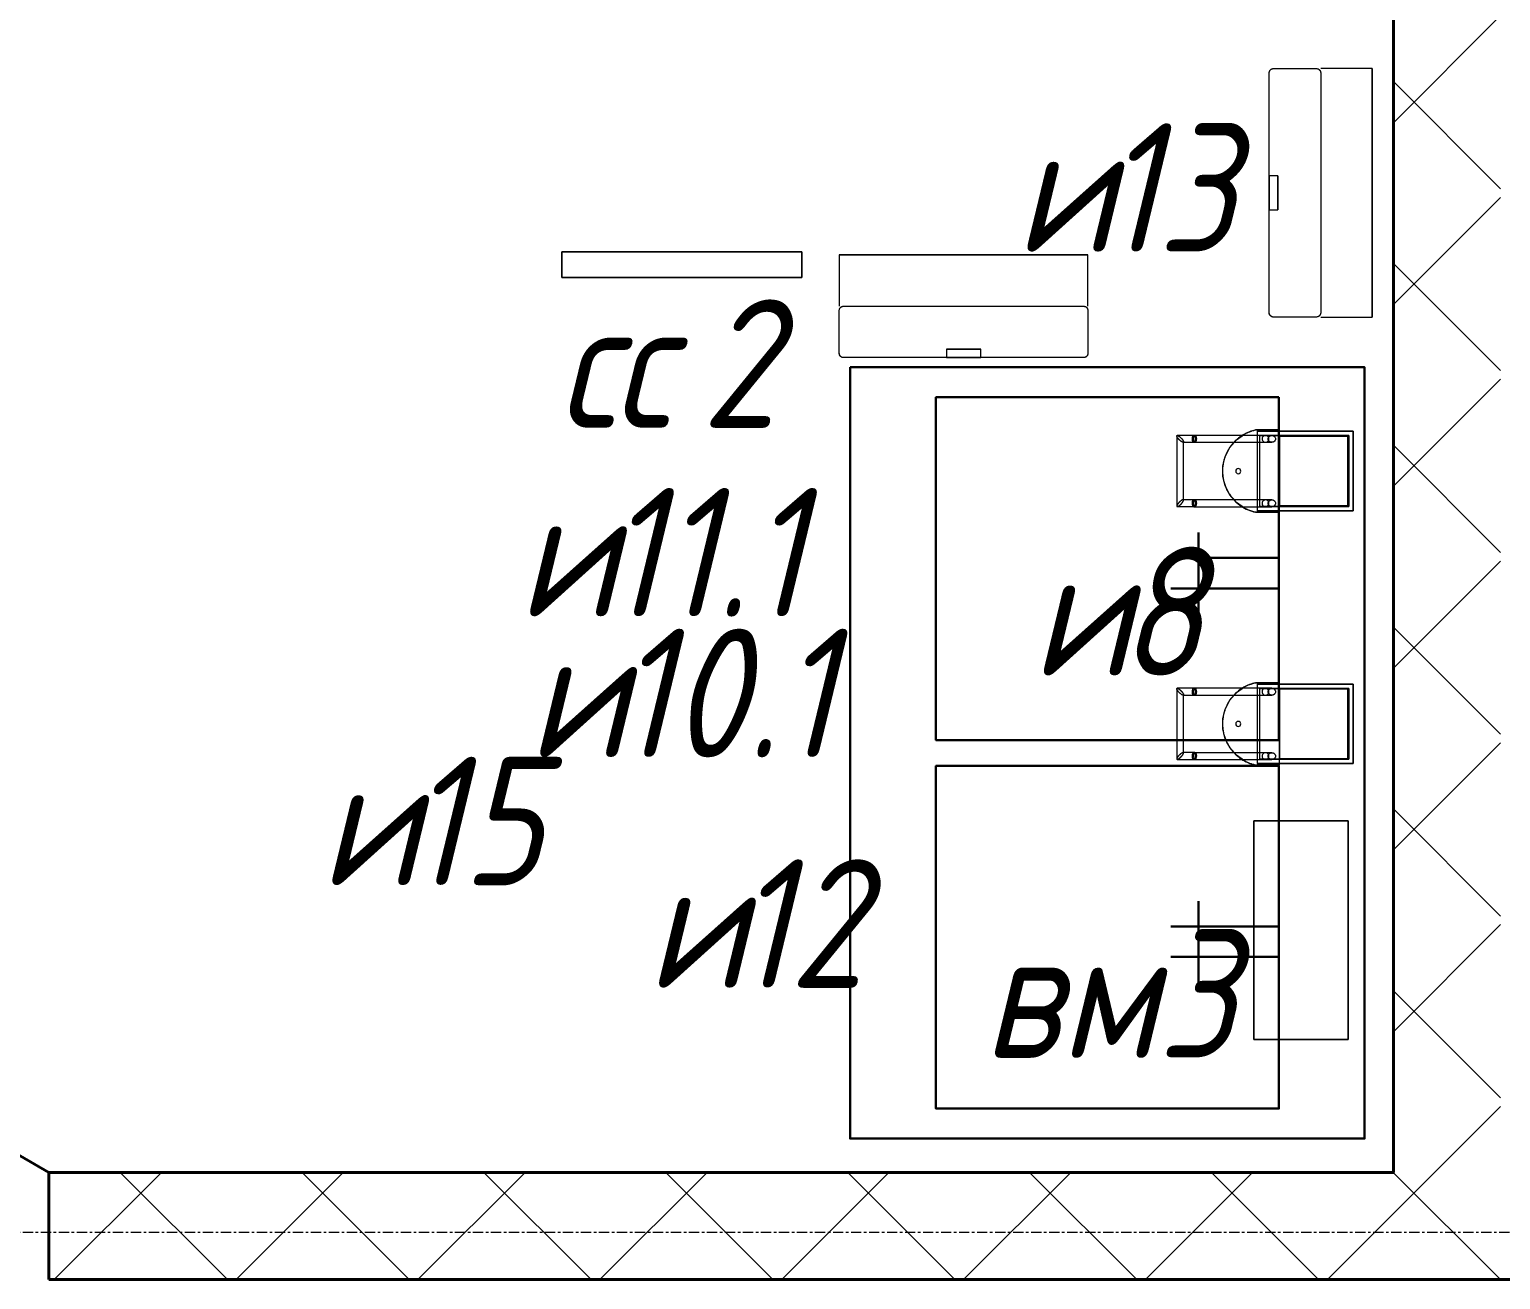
# Model space of a CAD drawing. Header units: millimetres. Extents: x -32954 to 151739, y -65671 to 56243.
# Drawn here: x -10524 to -8808, y -26409 to -24951 of the extents above; entities that cross this region are included whole.
import ezdxf

# ---------------------------------------------------------------- set-up
doc = ezdxf.new("R2010")
doc.units = ezdxf.units.MM
doc.linetypes.add('ADSK_Линия сетки', pattern=[21, 12, -3, 3, -3])
for name, color, linetype, lineweight in [('I-FURN-IDEN', 7, 'Continuous', 9), ('M-EQPM', 7, 'Continuous', 9), ('M-EQPM-IDEN', 7, 'Continuous', 9), ('Двери', 7, 'Continuous', 18), ('Оси', 7, 'Continuous', 9), ('Панель', 7, 'Continuous', 30), ('Стены разрез', 7, 'Continuous', 40), ('ТХ_оборудование', 6, 'Continuous', 30)]:
    doc.layers.add(name, color=color, linetype=linetype, lineweight=lineweight)
doc.styles.add('GOST Common_I', font='GOST_Common Italic.ttf', dxfattribs={"width": 0.9, "height": 150})
pattern_1 = [(45, (-4e-12, -22914.43), (-106.066, 106.066), []), (135, (-4e-12, -22914.43), (-106.066, -106.066), [])]

# ---------------------------------------------------------------- blocks, each defined once
blk = doc.blocks.new('AC_Дверь_Однопольная_ПВХ - 960х2080h В О Л-278485-В_АР_ПЭ_02 Этаж')
at = {"layer": 'Панель'}
blk.add_line((500, 62.5), (-366, 562.5), dxfattribs=at)
blk = doc.blocks.new('б_п_Дозатор бумажных полотенец с ТП - Дозатор бумажных полотенец _ручной_-8001081-О_ТХ_01')
at = {"layer": 'M-EQPM'}
for p, q in [((-145, 5.3), (-145, 54.7)), ((-140, 60), (140, 60)), ((-140, 60), (140, 60)), ((-20, 60), (-20, 50)), ((-20, 60), (-20, 50)), ((20, 50), (20, 60)), ((20, 50), (20, 60)), ((145, 54.7), (145, 5.3)), ((140, 0), (-140, 0)), ((-145, 0), (-145, -60)), ((145, -60), (145, 0)), ((-140, -60), (-145, -60)), ((140, -60), (-140, -60)), ((-140, -60), (140, -60)), ((145, -60), (140, -60))]:
    blk.add_line(p, q, dxfattribs=at)
at = {"layer": 'M-EQPM', "flags": 128}
for points in [[(0, 60), (-3.9, 60), (-7.7, 60), (-11.1, 60), (-14.1, 60), (-16.6, 60), (-18.5, 60), (-19.6, 60), (-20, 60), (-19.6, 60), (-18.5, 60), (-16.6, 60), (-14.1, 60), (-11.1, 60), (-7.7, 60), (-3.9, 60), (0, 60)], [(0, 60), (-3.9, 60), (-7.7, 60), (-11.1, 60), (-14.1, 60), (-16.6, 60), (-18.5, 60), (-19.6, 60), (-20, 60), (-19.6, 60), (-18.5, 60), (-16.6, 60), (-14.1, 60), (-11.1, 60), (-7.7, 60), (-3.9, 60), (0, 60)], [(0, 60), (3.9, 60), (7.7, 60), (11.1, 60), (14.1, 60), (16.6, 60), (18.5, 60), (19.6, 60), (20, 60), (19.6, 60), (18.5, 60), (16.6, 60), (14.1, 60), (11.1, 60), (7.7, 60), (3.9, 60), (0, 60)], [(0, 60), (3.9, 60), (7.7, 60), (11.1, 60), (14.1, 60), (16.6, 60), (18.5, 60), (19.6, 60), (20, 60), (19.6, 60), (18.5, 60), (16.6, 60), (14.1, 60), (11.1, 60), (7.7, 60), (3.9, 60), (0, 60)], [(0, 50), (-3.9, 50), (-7.7, 50), (-11.1, 50), (-14.1, 50), (-16.6, 50), (-18.5, 50), (-19.6, 50), (-20, 50), (-19.6, 50), (-18.5, 50), (-16.6, 50), (-14.1, 50), (-11.1, 50), (-7.7, 50), (-3.9, 50), (0, 50)], [(0, 50), (-3.9, 50), (-7.7, 50), (-11.1, 50), (-14.1, 50), (-16.6, 50), (-18.5, 50), (-19.6, 50), (-20, 50), (-19.6, 50), (-18.5, 50), (-16.6, 50), (-14.1, 50), (-11.1, 50), (-7.7, 50), (-3.9, 50), (0, 50)], [(0, 50), (3.9, 50), (7.7, 50), (11.1, 50), (14.1, 50), (16.6, 50), (18.5, 50), (19.6, 50), (20, 50), (19.6, 50), (18.5, 50), (16.6, 50), (14.1, 50), (11.1, 50), (7.7, 50), (3.9, 50), (0, 50)], [(0, 50), (3.9, 50), (7.7, 50), (11.1, 50), (14.1, 50), (16.6, 50), (18.5, 50), (19.6, 50), (20, 50), (19.6, 50), (18.5, 50), (16.6, 50), (14.1, 50), (11.1, 50), (7.7, 50), (3.9, 50), (0, 50)], [(-145, -60), (-144.9, -60), (-144.5, -60), (-143.9, -60), (-143.1, -60), (-142.2, -60), (-141.1, -60), (-140, -60)], [(140, -60), (141.1, -60), (142.2, -60), (143.1, -60), (143.9, -60), (144.5, -60), (144.9, -60), (145, -60)]]:
    blk.add_lwpolyline(points, dxfattribs=at)
at = {"layer": 'M-EQPM'}
for points, knots in [([(-145, 55), (-145, 55.4), (-144.9, 56.1), (-144.6, 56.9), (-144.4, 57.4), (-144.2, 57.8), (-143.9, 58.1), (-143.5, 58.5), (-143.1, 59), (-142.3, 59.5), (-141.3, 59.9), (-140.4, 60), (-140, 60)], [0, 0, 0, 0, 0.166667, 0.25, 0.333333, 0.375, 0.416667, 0.5, 0.583333, 0.666667, 0.833333, 1, 1, 1, 1]), ([(-145, 54.7), (-145, 55.2), (-144.9, 55.9), (-144.7, 56.6), (-144.6, 57), (-144.4, 57.3), (-144.2, 57.6), (-144.1, 57.9), (-143.9, 58.1), (-143.7, 58.3), (-143.5, 58.5), (-143.3, 58.7), (-143.1, 58.9), (-142.8, 59.1), (-142.6, 59.3), (-142.4, 59.4), (-142.3, 59.5), (-142, 59.6), (-141.7, 59.7), (-141.4, 59.8), (-141.1, 59.9), (-140.6, 60), (-140.2, 60), (-140, 60)], [-1, -1, -1, -1, -0.785714, -0.732143, -0.678571, -0.625, -0.571429, -0.535714, -0.5, -0.464286, -0.428571, -0.392857, -0.357143, -0.321429, -0.285714, -0.267857, -0.25, -0.214286, -0.178571, -0.142857, -0.107143, -0.071429, 0, 0, 0, 0]), ([(140, 60), (140.4, 60), (141.3, 59.9), (142.3, 59.5), (143.1, 59), (143.5, 58.5), (143.9, 58.1), (144.2, 57.8), (144.4, 57.4), (144.6, 56.9), (144.9, 56.1), (145, 55.4), (145, 55)], [0, 0, 0, 0, 0.166667, 0.333333, 0.416667, 0.5, 0.583333, 0.625, 0.666667, 0.75, 0.833333, 1, 1, 1, 1]), ([(140, 60), (140.2, 60), (140.5, 60), (141, 59.9), (141.3, 59.8), (141.6, 59.7), (142, 59.6), (142.4, 59.4), (142.6, 59.2), (142.9, 59.1), (143.2, 58.8), (143.5, 58.6), (143.7, 58.3), (143.9, 58.1), (144.1, 57.9), (144.2, 57.7), (144.3, 57.4), (144.5, 57.1), (144.7, 56.6), (144.9, 55.7), (145, 55.1), (145, 54.7)], [-1, -1, -1, -1, -0.946429, -0.892857, -0.866071, -0.839286, -0.785714, -0.732143, -0.705357, -0.678571, -0.625, -0.571429, -0.535714, -0.5, -0.464286, -0.428571, -0.392857, -0.357143, -0.285714, -0.142857, 0, 0, 0, 0]), ([(-140, 0), (-140.2, 0), (-140.5, 0), (-141, 0.1), (-141.3, 0.2), (-141.6, 0.3), (-142, 0.4), (-142.4, 0.6), (-142.6, 0.8), (-142.9, 0.9), (-143.2, 1.2), (-143.5, 1.4), (-143.7, 1.7), (-143.9, 1.9), (-144.1, 2.1), (-144.2, 2.3), (-144.3, 2.6), (-144.5, 2.9), (-144.7, 3.4), (-144.9, 4.3), (-145, 4.9), (-145, 5.3)], [-1, -1, -1, -1, -0.946429, -0.892857, -0.866071, -0.839286, -0.785714, -0.732143, -0.705357, -0.678571, -0.625, -0.571429, -0.535714, -0.5, -0.464286, -0.428571, -0.392857, -0.357143, -0.285714, -0.142857, 0, 0, 0, 0]), ([(145, 5.3), (145, 4.8), (144.9, 4.1), (144.7, 3.4), (144.6, 3), (144.4, 2.7), (144.2, 2.4), (144.1, 2.1), (143.9, 1.9), (143.7, 1.7), (143.5, 1.5), (143.3, 1.3), (143.1, 1.1), (142.8, 0.9), (142.6, 0.7), (142.4, 0.6), (142.3, 0.5), (142, 0.4), (141.7, 0.3), (141.4, 0.2), (141.1, 0.1), (140.6, 0), (140.2, 0), (140, 0)], [-1, -1, -1, -1, -0.785714, -0.732143, -0.678571, -0.625, -0.571429, -0.535714, -0.5, -0.464286, -0.428571, -0.392857, -0.357143, -0.321429, -0.285714, -0.267857, -0.25, -0.214286, -0.178571, -0.142857, -0.107143, -0.071429, 0, 0, 0, 0])]:
    blk.add_open_spline(points, degree=3, knots=knots, dxfattribs=at)
blk = doc.blocks.new('б_п_Диспенсер мыла - Диспенсер для мыла-8001085-О_ТХ_01')
at = {"layer": 'M-EQPM'}
for p, q in [((46.3, 113), (-46.5, 113)), ((-46.5, 113), (-46.5, 46.7)), ((-46.5, 94.4), (-46.5, 113)), ((-46.5, 113), (46.3, 113)), ((41.3, 108), (-41.5, 108)), ((-41.5, 108), (-41.5, 46.7)), ((-41.5, 108), (41.3, 108)), ((-41.5, 3.9), (-41.5, 108)), ((-40.8, 106.9), (-40.8, 46.9)), ((-40.8, 26.9), (-40.8, 106.9)), ((40.7, 106.9), (-40.8, 106.9)), ((-40.8, 106.9), (40.7, 106.9)), ((40.7, 106.9), (40.7, 26.9)), ((40.7, 46.9), (40.7, 106.9)), ((41.3, 46.7), (41.3, 108)), ((41.3, 108), (41.3, 3.9)), ((46.3, 113), (46.3, 94.4)), ((46.3, 46.7), (46.3, 113)), ((-46.5, 23.9), (-46.5, 94.4)), ((46.3, 94.4), (46.3, 23.9)), ((-46.5, 46.7), (-46.5, 27.1)), ((-41.5, 46.7), (-41.5, 27.1)), ((-40.8, 46.9), (-40.8, 26.9)), ((40.7, 26.9), (40.7, 46.9)), ((41.3, 27.1), (41.3, 46.7)), ((46.3, 27.1), (46.3, 46.7)), ((48, 27.1), (-48, 27.1)), ((-48, 21.5), (-48, 27.1)), ((-48, 27.1), (-48, 27.1)), ((-48, 27.1), (-48, 15.3)), ((-48, -0.9), (-48, 21.5)), ((-46.5, 27.1), (-46.5, 1.2)), ((-46.5, 1.2), (-46.5, 23.9)), ((-41.6, 18.1), (-41.6, 10.8)), ((-41.6, 18.1), (-41.6, -72.8)), ((-41.5, 27.1), (-41.5, 3.9)), ((-40.8, 26.9), (40.7, 26.9)), ((-33.6, 10.8), (-33.6, 18.1)), ((-33.6, -72.8), (-33.6, 18.1)), ((33.6, 18.1), (33.6, 10.8)), ((33.6, 18.1), (33.6, -72.8)), ((41.3, 3.9), (41.3, 27.1)), ((41.6, 10.8), (41.6, 18.1)), ((41.6, -72.8), (41.6, 18.1)), ((46.3, 1.2), (46.3, 27.1)), ((46.3, 23.9), (46.3, 1.2)), ((48, 15.3), (48, 27.1)), ((48, 27.1), (48, 27.1)), ((48, 27.1), (48, 21.5)), ((48, 21.5), (48, -0.9)), ((-48, 15.3), (-48, 10.4)), ((-48, 10.4), (-48, 5.9)), ((-48, 5.9), (-48, -0.9)), ((-46.5, 1.2), (46.3, 1.2)), ((-41.5, 3.9), (41.3, 3.9)), ((48, 10.4), (48, 15.3)), ((48, 5.9), (48, 10.4)), ((48, -0.9), (48, 5.9)), ((-41.6, -71.5), (-41.6, -92.3)), ((33.9, -84.8), (-34.2, -84.8)), ((-33.6, -85.4), (-33.6, -71.5)), ((33.4, -71.5), (33.4, -85.4)), ((41.4, -92.3), (41.4, -71.5)), ((-41.1, -92.8), (40.8, -92.8))]:
    blk.add_line(p, q, dxfattribs=at)
at = {"layer": 'M-EQPM', "flags": 128}
for points in [[(-46.9, -5.1), (-47.5, -3), (-48, -0.9)], [(43.2, -13.6), (36.5, -23.2), (27.6, -30.9), (17.2, -36.3), (5.9, -39), (-5.9, -39), (-17.2, -36.3), (-27.6, -30.9), (-36.5, -23.2), (-43.2, -13.6)], [(48, -0.9), (47.5, -3), (46.9, -5.1)]]:
    blk.add_lwpolyline(points, dxfattribs=at)
at = {"layer": 'M-EQPM'}
for start, end in [(360, 180), (0, 180), (180, 360), (180, 360)]:
    blk.add_arc((0, -21), 3, start, end, dxfattribs=at)
for centre, major_axis, ratio, start_param, end_param in [((-37.6, 10.8), (-4, 0), 0.994522, 3.141593, 6.283185), ((-37.6, 10.8), (-4, 0), 0.994522, 0, 3.141593), ((37.6, 10.8), (-4, 0), 0.994522, 3.141593, 6.283185), ((37.6, 10.8), (-4, 0), 0.994522, 0, 3.141593), ((-37.6, -71.5), (-3.99, 0), 0.5, 3.141593, 6.283185), ((-37.6, -72.8), (4, 0), 0.5, 0, 3.141593), ((-37.6, -71.5), (3.99, 0), 0.5, 3.141593, 6.283185), ((-37.6, -72.8), (4, 0), 0.5, 3.141593, 6.283185), ((37.4, -71.5), (-3.99, 0), 0.5, 3.141593, 6.283185), ((37.4, -71.5), (3.99, 0), 0.5, 3.141593, 6.283185), ((37.6, -72.8), (4, 0), 0.5, 0, 3.141593), ((37.6, -72.8), (4, 0), 0.5, 3.141593, 6.283185)]:
    blk.add_ellipse(centre, major_axis=major_axis, ratio=ratio, start_param=start_param, end_param=end_param, dxfattribs=at)
for points, knots in [([(-41.6, 18.1), (-41.6, 18.5), (-41.5, 19.1), (-41.3, 19.8), (-41, 20.3), (-40.8, 20.7), (-40.4, 21.2), (-40, 21.5), (-39.4, 21.9), (-38.6, 22.3), (-37.6, 22.4), (-36.5, 22.3), (-35.7, 21.9), (-35.1, 21.5), (-34.7, 21.2), (-34.4, 20.7), (-34.1, 20.3), (-33.9, 19.8), (-33.6, 19.1), (-33.6, 18.5), (-33.6, 18.1)], [0, 0, 0, 0, 0.083333, 0.125, 0.166667, 0.208333, 0.25, 0.291667, 0.333333, 0.416667, 0.5, 0.583333, 0.666667, 0.708333, 0.75, 0.791667, 0.833333, 0.875, 0.916667, 1, 1, 1, 1]), ([(-33.6, 18.1), (-33.6, 17.8), (-33.6, 17.2), (-33.9, 16.5), (-34.1, 16), (-34.4, 15.5), (-34.7, 15.1), (-35.1, 14.8), (-35.7, 14.3), (-36.5, 14), (-37.6, 13.8), (-38.6, 14), (-39.4, 14.3), (-40, 14.8), (-40.4, 15.1), (-40.8, 15.5), (-41, 16), (-41.3, 16.5), (-41.5, 17.2), (-41.6, 17.8), (-41.6, 18.1)], [0, 0, 0, 0, 0.083333, 0.125, 0.166667, 0.208333, 0.25, 0.291667, 0.333333, 0.416667, 0.5, 0.583333, 0.666667, 0.708333, 0.75, 0.791667, 0.833333, 0.875, 0.916667, 1, 1, 1, 1]), ([(33.6, 18.1), (33.6, 18.5), (33.6, 19.1), (33.9, 19.8), (34.1, 20.3), (34.4, 20.7), (34.7, 21.2), (35.1, 21.5), (35.7, 21.9), (36.5, 22.3), (37.6, 22.4), (38.6, 22.3), (39.4, 21.9), (40, 21.5), (40.4, 21.2), (40.8, 20.7), (41, 20.3), (41.3, 19.8), (41.5, 19.1), (41.6, 18.5), (41.6, 18.1)], [0, 0, 0, 0, 0.083333, 0.125, 0.166667, 0.208333, 0.25, 0.291667, 0.333333, 0.416667, 0.5, 0.583333, 0.666667, 0.708333, 0.75, 0.791667, 0.833333, 0.875, 0.916667, 1, 1, 1, 1]), ([(41.6, 18.1), (41.6, 17.8), (41.5, 17.2), (41.3, 16.5), (41, 16), (40.8, 15.5), (40.4, 15.1), (40, 14.8), (39.4, 14.3), (38.6, 14), (37.6, 13.8), (36.5, 14), (35.7, 14.3), (35.1, 14.8), (34.7, 15.1), (34.4, 15.5), (34.1, 16), (33.9, 16.5), (33.6, 17.2), (33.6, 17.8), (33.6, 18.1)], [0, 0, 0, 0, 0.083333, 0.125, 0.166667, 0.208333, 0.25, 0.291667, 0.333333, 0.416667, 0.5, 0.583333, 0.666667, 0.708333, 0.75, 0.791667, 0.833333, 0.875, 0.916667, 1, 1, 1, 1]), ([(-48, -0.9), (-47.4, -3.4), (-46, -8.1), (-42.9, -14.6), (-39.5, -19.7), (-36.3, -23.4), (-33.8, -26), (-31, -28.4), (-28, -30.7), (-24.9, -32.7), (-21.7, -34.4), (-18.3, -35.9), (-14.7, -37.2), (-11.1, -38.2), (-7.2, -38.9), (-2.9, -39.4), (1.9, -39.4), (6.6, -39), (12.6, -37.9), (18.7, -35.9), (24.1, -33.2), (28, -30.7), (31.7, -27.9), (36.2, -23.8), (43.1, -15.3), (46.6, -7), (48, -0.9)], [0, 0, 0, 0, 0.055556, 0.111111, 0.166667, 0.194444, 0.222222, 0.25, 0.277778, 0.305556, 0.333333, 0.361111, 0.388889, 0.416667, 0.444444, 0.479167, 0.513889, 0.548611, 0.583333, 0.652778, 0.6875, 0.722222, 0.756944, 0.791667, 0.861111, 1, 1, 1, 1]), ([(-43.2, -13.6), (-43.5, -13.1), (-44.1, -12.1), (-45.1, -9.9), (-46, -7.7), (-46.6, -5.8), (-46.8, -5.2), (-46.9, -5.1)], [0, 0, 0, 0, 0.142857, 0.285714, 0.571429, 0.785714, 1, 1, 1, 1]), ([(46.9, -5.1), (46.8, -5.3), (46.5, -6.2), (45.7, -8.3), (45.1, -9.9), (44.7, -10.7), (44.2, -11.9), (43.7, -12.9), (43.2, -13.6)], [0, 0, 0, 0, 0.285714, 0.571429, 0.678571, 0.732143, 0.785714, 1, 1, 1, 1]), ([(-41.6, -92.3), (-41.6, -92.1), (-41.5, -91.8), (-41.3, -91.2), (-41.1, -90.8), (-40.8, -90.4), (-40.6, -90.1), (-40.4, -89.8), (-40, -89.3), (-39.7, -88.9), (-39.4, -88.5), (-39.1, -88.3), (-38.9, -88), (-38.6, -87.8), (-38.4, -87.5), (-38.1, -87.3), (-37.9, -87), (-37.6, -86.8), (-37.4, -86.6), (-37.1, -86.4), (-36.8, -86.2), (-36.6, -86), (-36.3, -85.8), (-36.1, -85.6), (-35.8, -85.5), (-35.6, -85.4), (-35.4, -85.2), (-35.1, -85.1), (-34.8, -85), (-34.6, -84.9), (-34.4, -84.8), (-34.1, -84.8), (-33.9, -84.8), (-33.7, -85), (-33.6, -85.2), (-33.6, -85.4)], [0, 0, 0, 0, 0.083333, 0.125, 0.166667, 0.208333, 0.229167, 0.25, 0.291667, 0.333333, 0.354167, 0.375, 0.395833, 0.416667, 0.4375, 0.458333, 0.479167, 0.5, 0.520833, 0.541667, 0.5625, 0.583333, 0.604167, 0.625, 0.645833, 0.666667, 0.6875, 0.708333, 0.75, 0.770833, 0.791667, 0.833333, 0.875, 0.916667, 1, 1, 1, 1]), ([(-33.6, -85.4), (-33.6, -85.5), (-33.7, -85.8), (-33.9, -86.4), (-34.1, -86.8), (-34.4, -87.2), (-34.6, -87.5), (-34.8, -87.9), (-35.2, -88.3), (-35.5, -88.7), (-35.8, -89.1), (-36.1, -89.3), (-36.3, -89.6), (-36.6, -89.8), (-36.8, -90.1), (-37.1, -90.3), (-37.4, -90.6), (-37.6, -90.8), (-37.9, -91), (-38.1, -91.2), (-38.4, -91.4), (-38.6, -91.6), (-38.9, -91.8), (-39.1, -92), (-39.4, -92.1), (-39.6, -92.3), (-39.8, -92.4), (-40.1, -92.5), (-40.4, -92.6), (-40.6, -92.7), (-40.8, -92.8), (-41.1, -92.8), (-41.3, -92.8), (-41.5, -92.6), (-41.6, -92.4), (-41.6, -92.3)], [0, 0, 0, 0, 0.083333, 0.125, 0.166667, 0.208333, 0.229167, 0.25, 0.291667, 0.333333, 0.354167, 0.375, 0.395833, 0.416667, 0.4375, 0.458333, 0.479167, 0.5, 0.520833, 0.541667, 0.5625, 0.583333, 0.604167, 0.625, 0.645833, 0.666667, 0.6875, 0.708333, 0.75, 0.770833, 0.791667, 0.833333, 0.875, 0.916667, 1, 1, 1, 1]), ([(41.4, -92.3), (41.4, -92.1), (41.3, -91.8), (41.1, -91.2), (40.9, -90.8), (40.6, -90.4), (40.4, -90.1), (40.2, -89.8), (39.8, -89.3), (39.5, -88.9), (39.2, -88.5), (38.9, -88.3), (38.7, -88), (38.4, -87.8), (38.2, -87.5), (37.9, -87.3), (37.6, -87), (37.4, -86.8), (37.1, -86.6), (36.9, -86.4), (36.6, -86.2), (36.4, -86), (36.1, -85.8), (35.9, -85.6), (35.6, -85.5), (35.4, -85.4), (35.2, -85.2), (34.9, -85.1), (34.6, -85), (34.4, -84.9), (34.2, -84.8), (33.9, -84.8), (33.7, -84.8), (33.5, -85), (33.4, -85.2), (33.4, -85.4)], [0, 0, 0, 0, 0.083333, 0.125, 0.166667, 0.208333, 0.229167, 0.25, 0.291667, 0.333333, 0.354167, 0.375, 0.395833, 0.416667, 0.4375, 0.458333, 0.479167, 0.5, 0.520833, 0.541667, 0.5625, 0.583333, 0.604167, 0.625, 0.645833, 0.666667, 0.6875, 0.708333, 0.75, 0.770833, 0.791667, 0.833333, 0.875, 0.916667, 1, 1, 1, 1]), ([(33.4, -85.4), (33.4, -85.5), (33.5, -85.8), (33.7, -86.4), (33.9, -86.8), (34.2, -87.2), (34.4, -87.5), (34.6, -87.9), (35, -88.3), (35.3, -88.7), (35.6, -89.1), (35.9, -89.3), (36.1, -89.6), (36.4, -89.8), (36.6, -90.1), (36.9, -90.3), (37.1, -90.6), (37.4, -90.8), (37.6, -91), (37.9, -91.2), (38.2, -91.4), (38.4, -91.6), (38.7, -91.8), (38.9, -92), (39.2, -92.1), (39.4, -92.3), (39.6, -92.4), (39.9, -92.5), (40.2, -92.6), (40.4, -92.7), (40.6, -92.8), (40.9, -92.8), (41.1, -92.8), (41.3, -92.6), (41.4, -92.4), (41.4, -92.3)], [0, 0, 0, 0, 0.083333, 0.125, 0.166667, 0.208333, 0.229167, 0.25, 0.291667, 0.333333, 0.354167, 0.375, 0.395833, 0.416667, 0.4375, 0.458333, 0.479167, 0.5, 0.520833, 0.541667, 0.5625, 0.583333, 0.604167, 0.625, 0.645833, 0.666667, 0.6875, 0.708333, 0.75, 0.770833, 0.791667, 0.833333, 0.875, 0.916667, 1, 1, 1, 1])]:
    blk.add_open_spline(points, degree=3, knots=knots, dxfattribs=at)
blk = doc.blocks.new('б_п_Диспенсер антисептика - Диспенсер антисептика-8001080-О_ТХ_01')
at = {"layer": 'M-EQPM'}
for p, q in [((46.3, 113), (-46.5, 113)), ((-46.5, 113), (-46.5, 46.7)), ((-46.5, 94.4), (-46.5, 113)), ((-46.5, 113), (46.3, 113)), ((41.3, 108), (-41.5, 108)), ((-41.5, 108), (-41.5, 46.7)), ((-41.5, 108), (41.3, 108)), ((-41.5, 3.9), (-41.5, 108)), ((-40.8, 106.9), (-40.8, 46.9)), ((-40.8, 26.9), (-40.8, 106.9)), ((40.7, 106.9), (-40.8, 106.9)), ((-40.8, 106.9), (40.7, 106.9)), ((40.7, 106.9), (40.7, 26.9)), ((40.7, 46.9), (40.7, 106.9)), ((41.3, 46.7), (41.3, 108)), ((41.3, 108), (41.3, 3.9)), ((46.3, 113), (46.3, 94.4)), ((46.3, 46.7), (46.3, 113)), ((-46.5, 23.9), (-46.5, 94.4)), ((46.3, 94.4), (46.3, 23.9)), ((-46.5, 46.7), (-46.5, 27.1)), ((-41.5, 46.7), (-41.5, 27.1)), ((-40.8, 46.9), (-40.8, 26.9)), ((40.7, 26.9), (40.7, 46.9)), ((41.3, 27.1), (41.3, 46.7)), ((46.3, 27.1), (46.3, 46.7)), ((48, 27.1), (-48, 27.1)), ((-48, 21.5), (-48, 27.1)), ((-48, 27.1), (-48, 27.1)), ((-48, 27.1), (-48, 15.3)), ((-48, -0.9), (-48, 21.5)), ((-46.5, 27.1), (-46.5, 1.2)), ((-46.5, 1.2), (-46.5, 23.9)), ((-41.6, 18.1), (-41.6, 10.8)), ((-41.6, 18.1), (-41.6, -72.8)), ((-41.5, 27.1), (-41.5, 3.9)), ((-40.8, 26.9), (40.7, 26.9)), ((-33.6, 10.8), (-33.6, 18.1)), ((-33.6, -72.8), (-33.6, 18.1)), ((33.6, 18.1), (33.6, 10.8)), ((33.6, 18.1), (33.6, -72.8)), ((41.3, 3.9), (41.3, 27.1)), ((41.6, 10.8), (41.6, 18.1)), ((41.6, -72.8), (41.6, 18.1)), ((46.3, 1.2), (46.3, 27.1)), ((46.3, 23.9), (46.3, 1.2)), ((48, 15.3), (48, 27.1)), ((48, 27.1), (48, 27.1)), ((48, 27.1), (48, 21.5)), ((48, 21.5), (48, -0.9)), ((-48, 15.3), (-48, 10.4)), ((-48, 10.4), (-48, 5.9)), ((-48, 5.9), (-48, -0.9)), ((-46.5, 1.2), (46.3, 1.2)), ((-41.5, 3.9), (41.3, 3.9)), ((48, 10.4), (48, 15.3)), ((48, 5.9), (48, 10.4)), ((48, -0.9), (48, 5.9)), ((-41.6, -71.5), (-41.6, -92.3)), ((33.9, -84.8), (-34.2, -84.8)), ((-33.6, -85.4), (-33.6, -71.5)), ((33.4, -71.5), (33.4, -85.4)), ((41.4, -92.3), (41.4, -71.5)), ((-41.1, -92.8), (40.8, -92.8))]:
    blk.add_line(p, q, dxfattribs=at)
at = {"layer": 'M-EQPM', "flags": 128}
for points in [[(-46.9, -5.1), (-47.5, -3), (-48, -0.9)], [(43.2, -13.6), (36.5, -23.2), (27.6, -30.9), (17.2, -36.3), (5.9, -39), (-5.9, -39), (-17.2, -36.3), (-27.6, -30.9), (-36.5, -23.2), (-43.2, -13.6)], [(48, -0.9), (47.5, -3), (46.9, -5.1)]]:
    blk.add_lwpolyline(points, dxfattribs=at)
at = {"layer": 'M-EQPM'}
for start, end in [(360, 180), (0, 180), (180, 360), (180, 360)]:
    blk.add_arc((0, -21), 3, start, end, dxfattribs=at)
for centre, major_axis, ratio, start_param, end_param in [((-37.6, 10.8), (-4, 0), 0.994522, 3.141593, 6.283185), ((-37.6, 10.8), (-4, 0), 0.994522, 0, 3.141593), ((37.6, 10.8), (-4, 0), 0.994522, 3.141593, 6.283185), ((37.6, 10.8), (-4, 0), 0.994522, 0, 3.141593), ((-37.6, -71.5), (-3.99, 0), 0.5, 3.141593, 6.283185), ((-37.6, -72.8), (4, 0), 0.5, 0, 3.141593), ((-37.6, -71.5), (3.99, 0), 0.5, 3.141593, 6.283185), ((-37.6, -72.8), (4, 0), 0.5, 3.141593, 6.283185), ((37.4, -71.5), (-3.99, 0), 0.5, 3.141593, 6.283185), ((37.4, -71.5), (3.99, 0), 0.5, 3.141593, 6.283185), ((37.6, -72.8), (4, 0), 0.5, 0, 3.141593), ((37.6, -72.8), (4, 0), 0.5, 3.141593, 6.283185)]:
    blk.add_ellipse(centre, major_axis=major_axis, ratio=ratio, start_param=start_param, end_param=end_param, dxfattribs=at)
for points, knots in [([(-41.6, 18.1), (-41.6, 18.5), (-41.5, 19.1), (-41.3, 19.8), (-41, 20.3), (-40.8, 20.7), (-40.4, 21.2), (-40, 21.5), (-39.4, 21.9), (-38.6, 22.3), (-37.6, 22.4), (-36.5, 22.3), (-35.7, 21.9), (-35.1, 21.5), (-34.7, 21.2), (-34.4, 20.7), (-34.1, 20.3), (-33.9, 19.8), (-33.6, 19.1), (-33.6, 18.5), (-33.6, 18.1)], [0, 0, 0, 0, 0.083333, 0.125, 0.166667, 0.208333, 0.25, 0.291667, 0.333333, 0.416667, 0.5, 0.583333, 0.666667, 0.708333, 0.75, 0.791667, 0.833333, 0.875, 0.916667, 1, 1, 1, 1]), ([(-33.6, 18.1), (-33.6, 17.8), (-33.6, 17.2), (-33.9, 16.5), (-34.1, 16), (-34.4, 15.5), (-34.7, 15.1), (-35.1, 14.8), (-35.7, 14.3), (-36.5, 14), (-37.6, 13.8), (-38.6, 14), (-39.4, 14.3), (-40, 14.8), (-40.4, 15.1), (-40.8, 15.5), (-41, 16), (-41.3, 16.5), (-41.5, 17.2), (-41.6, 17.8), (-41.6, 18.1)], [0, 0, 0, 0, 0.083333, 0.125, 0.166667, 0.208333, 0.25, 0.291667, 0.333333, 0.416667, 0.5, 0.583333, 0.666667, 0.708333, 0.75, 0.791667, 0.833333, 0.875, 0.916667, 1, 1, 1, 1]), ([(33.6, 18.1), (33.6, 18.5), (33.6, 19.1), (33.9, 19.8), (34.1, 20.3), (34.4, 20.7), (34.7, 21.2), (35.1, 21.5), (35.7, 21.9), (36.5, 22.3), (37.6, 22.4), (38.6, 22.3), (39.4, 21.9), (40, 21.5), (40.4, 21.2), (40.8, 20.7), (41, 20.3), (41.3, 19.8), (41.5, 19.1), (41.6, 18.5), (41.6, 18.1)], [0, 0, 0, 0, 0.083333, 0.125, 0.166667, 0.208333, 0.25, 0.291667, 0.333333, 0.416667, 0.5, 0.583333, 0.666667, 0.708333, 0.75, 0.791667, 0.833333, 0.875, 0.916667, 1, 1, 1, 1]), ([(41.6, 18.1), (41.6, 17.8), (41.5, 17.2), (41.3, 16.5), (41, 16), (40.8, 15.5), (40.4, 15.1), (40, 14.8), (39.4, 14.3), (38.6, 14), (37.6, 13.8), (36.5, 14), (35.7, 14.3), (35.1, 14.8), (34.7, 15.1), (34.4, 15.5), (34.1, 16), (33.9, 16.5), (33.6, 17.2), (33.6, 17.8), (33.6, 18.1)], [0, 0, 0, 0, 0.083333, 0.125, 0.166667, 0.208333, 0.25, 0.291667, 0.333333, 0.416667, 0.5, 0.583333, 0.666667, 0.708333, 0.75, 0.791667, 0.833333, 0.875, 0.916667, 1, 1, 1, 1]), ([(-48, -0.9), (-47.4, -3.4), (-46, -8.1), (-42.9, -14.6), (-39.5, -19.7), (-36.3, -23.4), (-33.8, -26), (-31, -28.4), (-28, -30.7), (-24.9, -32.7), (-21.7, -34.4), (-18.3, -35.9), (-14.7, -37.2), (-11.1, -38.2), (-7.2, -38.9), (-2.9, -39.4), (1.9, -39.4), (6.6, -39), (12.6, -37.9), (18.7, -35.9), (24.1, -33.2), (28, -30.7), (31.7, -27.9), (36.2, -23.8), (43.1, -15.3), (46.6, -7), (48, -0.9)], [0, 0, 0, 0, 0.055556, 0.111111, 0.166667, 0.194444, 0.222222, 0.25, 0.277778, 0.305556, 0.333333, 0.361111, 0.388889, 0.416667, 0.444444, 0.479167, 0.513889, 0.548611, 0.583333, 0.652778, 0.6875, 0.722222, 0.756944, 0.791667, 0.861111, 1, 1, 1, 1]), ([(-43.2, -13.6), (-43.5, -13.1), (-44.1, -12.1), (-45.1, -9.9), (-46, -7.7), (-46.6, -5.8), (-46.8, -5.2), (-46.9, -5.1)], [0, 0, 0, 0, 0.142857, 0.285714, 0.571429, 0.785714, 1, 1, 1, 1]), ([(46.9, -5.1), (46.8, -5.3), (46.5, -6.2), (45.7, -8.3), (45.1, -9.9), (44.7, -10.7), (44.2, -11.9), (43.7, -12.9), (43.2, -13.6)], [0, 0, 0, 0, 0.285714, 0.571429, 0.678571, 0.732143, 0.785714, 1, 1, 1, 1]), ([(-41.6, -92.3), (-41.6, -92.1), (-41.5, -91.8), (-41.3, -91.2), (-41.1, -90.8), (-40.8, -90.4), (-40.6, -90.1), (-40.4, -89.8), (-40, -89.3), (-39.7, -88.9), (-39.4, -88.5), (-39.1, -88.3), (-38.9, -88), (-38.6, -87.8), (-38.4, -87.5), (-38.1, -87.3), (-37.9, -87), (-37.6, -86.8), (-37.4, -86.6), (-37.1, -86.4), (-36.8, -86.2), (-36.6, -86), (-36.3, -85.8), (-36.1, -85.6), (-35.8, -85.5), (-35.6, -85.4), (-35.4, -85.2), (-35.1, -85.1), (-34.8, -85), (-34.6, -84.9), (-34.4, -84.8), (-34.1, -84.8), (-33.9, -84.8), (-33.7, -85), (-33.6, -85.2), (-33.6, -85.4)], [0, 0, 0, 0, 0.083333, 0.125, 0.166667, 0.208333, 0.229167, 0.25, 0.291667, 0.333333, 0.354167, 0.375, 0.395833, 0.416667, 0.4375, 0.458333, 0.479167, 0.5, 0.520833, 0.541667, 0.5625, 0.583333, 0.604167, 0.625, 0.645833, 0.666667, 0.6875, 0.708333, 0.75, 0.770833, 0.791667, 0.833333, 0.875, 0.916667, 1, 1, 1, 1]), ([(-33.6, -85.4), (-33.6, -85.5), (-33.7, -85.8), (-33.9, -86.4), (-34.1, -86.8), (-34.4, -87.2), (-34.6, -87.5), (-34.8, -87.9), (-35.2, -88.3), (-35.5, -88.7), (-35.8, -89.1), (-36.1, -89.3), (-36.3, -89.6), (-36.6, -89.8), (-36.8, -90.1), (-37.1, -90.3), (-37.4, -90.6), (-37.6, -90.8), (-37.9, -91), (-38.1, -91.2), (-38.4, -91.4), (-38.6, -91.6), (-38.9, -91.8), (-39.1, -92), (-39.4, -92.1), (-39.6, -92.3), (-39.8, -92.4), (-40.1, -92.5), (-40.4, -92.6), (-40.6, -92.7), (-40.8, -92.8), (-41.1, -92.8), (-41.3, -92.8), (-41.5, -92.6), (-41.6, -92.4), (-41.6, -92.3)], [0, 0, 0, 0, 0.083333, 0.125, 0.166667, 0.208333, 0.229167, 0.25, 0.291667, 0.333333, 0.354167, 0.375, 0.395833, 0.416667, 0.4375, 0.458333, 0.479167, 0.5, 0.520833, 0.541667, 0.5625, 0.583333, 0.604167, 0.625, 0.645833, 0.666667, 0.6875, 0.708333, 0.75, 0.770833, 0.791667, 0.833333, 0.875, 0.916667, 1, 1, 1, 1]), ([(41.4, -92.3), (41.4, -92.1), (41.3, -91.8), (41.1, -91.2), (40.9, -90.8), (40.6, -90.4), (40.4, -90.1), (40.2, -89.8), (39.8, -89.3), (39.5, -88.9), (39.2, -88.5), (38.9, -88.3), (38.7, -88), (38.4, -87.8), (38.2, -87.5), (37.9, -87.3), (37.6, -87), (37.4, -86.8), (37.1, -86.6), (36.9, -86.4), (36.6, -86.2), (36.4, -86), (36.1, -85.8), (35.9, -85.6), (35.6, -85.5), (35.4, -85.4), (35.2, -85.2), (34.9, -85.1), (34.6, -85), (34.4, -84.9), (34.2, -84.8), (33.9, -84.8), (33.7, -84.8), (33.5, -85), (33.4, -85.2), (33.4, -85.4)], [0, 0, 0, 0, 0.083333, 0.125, 0.166667, 0.208333, 0.229167, 0.25, 0.291667, 0.333333, 0.354167, 0.375, 0.395833, 0.416667, 0.4375, 0.458333, 0.479167, 0.5, 0.520833, 0.541667, 0.5625, 0.583333, 0.604167, 0.625, 0.645833, 0.666667, 0.6875, 0.708333, 0.75, 0.770833, 0.791667, 0.833333, 0.875, 0.916667, 1, 1, 1, 1]), ([(33.4, -85.4), (33.4, -85.5), (33.5, -85.8), (33.7, -86.4), (33.9, -86.8), (34.2, -87.2), (34.4, -87.5), (34.6, -87.9), (35, -88.3), (35.3, -88.7), (35.6, -89.1), (35.9, -89.3), (36.1, -89.6), (36.4, -89.8), (36.6, -90.1), (36.9, -90.3), (37.1, -90.6), (37.4, -90.8), (37.6, -91), (37.9, -91.2), (38.2, -91.4), (38.4, -91.6), (38.7, -91.8), (38.9, -92), (39.2, -92.1), (39.4, -92.3), (39.6, -92.4), (39.9, -92.5), (40.2, -92.6), (40.4, -92.7), (40.6, -92.8), (40.9, -92.8), (41.1, -92.8), (41.3, -92.6), (41.4, -92.4), (41.4, -92.3)], [0, 0, 0, 0, 0.083333, 0.125, 0.166667, 0.208333, 0.229167, 0.25, 0.291667, 0.333333, 0.354167, 0.375, 0.395833, 0.416667, 0.4375, 0.458333, 0.479167, 0.5, 0.520833, 0.541667, 0.5625, 0.583333, 0.604167, 0.625, 0.645833, 0.666667, 0.6875, 0.708333, 0.75, 0.770833, 0.791667, 0.833333, 0.875, 0.916667, 1, 1, 1, 1])]:
    blk.add_open_spline(points, degree=3, knots=knots, dxfattribs=at)
blk = doc.blocks.new('б_п_Универсальный элемент - Диспенсер перчаток-9267884-О_ТХ_01')
at = {"layer": 'M-EQPM'}
for p, q in [((55, 127.5), (-55, 127.5)), ((-55, 127.5), (-55, -127.5)), ((-55, -127.5), (-55, 127.5)), ((-55, 127.5), (55, 127.5)), ((55, -127.5), (55, 127.5)), ((55, 127.5), (55, -127.5)), ((-55, -127.5), (55, -127.5)), ((55, -127.5), (-55, -127.5))]:
    blk.add_line(p, q, dxfattribs=at)
blk = doc.blocks.new('б_п_Универсальный элемент - Часы вторичные-10494202-О_ТХ_01')
at = {"layer": 'M-EQPM'}
for p, q in [((15, 140), (-15, 140)), ((-15, 140), (-15, -140)), ((-15, -140), (-15, 140)), ((-15, 140), (15, 140)), ((15, -140), (15, 140)), ((15, 140), (15, -140)), ((-15, -140), (15, -140)), ((15, -140), (-15, -140))]:
    blk.add_line(p, q, dxfattribs=at)
blk = doc.blocks.new('н12 - мм0006')
at = {"layer": 'ТХ_оборудование', "color": 1}
for p, q in [((-41878.7, 535809.2), (-41878.7, 535683.1)), ((-41843.1, 535809.2), (-41843.1, 535683.1)), ((-41448.7, 535809.2), (-41448.7, 535683.1)), ((-41413.1, 535809.2), (-41413.1, 535683.1)), ((-41908.4, 535715.5), (-41812.6, 535715.5)), ((-41478.4, 535715.5), (-41382.6, 535715.5))]:
    blk.add_line(p, q, dxfattribs=at)
for points in [[(-42101.1, 535309.2), (-41201.1, 535309.2), (-41201.1, 535909.2), (-42101.1, 535909.2)], [(-42066.1, 535809.2), (-41666.1, 535809.2), (-41666.1, 535409.2), (-42066.1, 535409.2)], [(-41636.1, 535809.2), (-41236.1, 535809.2), (-41236.1, 535409.2), (-41636.1, 535409.2)]]:
    blk.add_lwpolyline(points, close=True, dxfattribs=at)

msp = doc.modelspace()

# ---------------------------------------------------------------- hatches: boundary and pattern name
at = {"layer": 'Стены разрез', "lineweight": 9}
h = msp.add_hatch(dxfattribs=at)
h.set_pattern_fill('FP_1', color=256, style=0, pattern_type=2)
h.set_pattern_definition(pattern_1)
h.paths.add_polyline_path([(-8808.4, -26284.4), (-8808.4, -20864.4), (-8933.4, -20864.4), (-8933.4, -26284.4)])
h = msp.add_hatch(dxfattribs=at)
h.set_pattern_fill('FP_1', color=256, style=0, pattern_type=2)
h.set_pattern_definition(pattern_1)
h.paths.add_polyline_path([(-150, -26409.4), (-150, -26284.4), (-1126.6, -26284.4), (-1126.6, -26409.4), (-170, -26409.4)])
h.paths.add_polyline_path([(-3118.4, -26409.4), (-2126.6, -26409.4), (-2126.6, -26284.4), (-5175, -26284.4), (-5175, -26409.4)])
h.paths.add_polyline_path([(-6608.4, -26409.4), (-6175, -26409.4), (-6175, -26284.4), (-6608.4, -26284.4)])
h.paths.add_polyline_path([(-7650, -26409.4), (-7608.4, -26409.4), (-7608.4, -26284.4), (-10501.6, -26284.4), (-10501.6, -26409.4), (-8450, -26409.4)])
h.paths.add_polyline_path([(-11501.6, -26409.4), (-11501.6, -26284.4), (-12387.5, -26284.4), (-12387.5, -26409.4), (-12132.1, -26409.4)])

# ---------------------------------------------------------------- linework, layer by layer
at = {"layer": 'Оси', "linetype": 'ADSK_Линия сетки'}
msp.add_line((2500, -26354.4), (-32136.4, -26354.4), dxfattribs=at)
at = {"layer": 'Стены разрез'}
for p, q in [((-8933.4, -20884.4), (-8933.4, -26284.4)), ((-8933.4, -26284.4), (-10501.6, -26284.4)), ((-10501.6, -26284.4), (-10501.6, -26409.4)), ((-10501.6, -26409.4), (-8450, -26409.4))]:
    msp.add_line(p, q, dxfattribs=at)

# ---------------------------------------------------------------- block references
at = {"layer": 'M-EQPM'}
for name, p, rotation in [('б_п_Дозатор бумажных полотенец с ТП - Дозатор бумажных полотенец _ручной_-8001081-О_ТХ_01', (-9018.2, -25141.4), 89.99999999999999), ('б_п_Универсальный элемент - Часы вторичные-10494202-О_ТХ_01', (-9763.2, -25225.3), 269.9999999999992), ('б_п_Дозатор бумажных полотенец с ТП - Дозатор бумажных полотенец _ручной_-8001081-О_ТХ_01', (-9434.7, -25273.7), 180), ('б_п_Диспенсер мыла - Диспенсер для мыла-8001085-О_ТХ_01', (-9093.3, -25466.1), 269.9999999999999), ('б_п_Диспенсер антисептика - Диспенсер антисептика-8001080-О_ТХ_01', (-9093.3, -25761.1), 269.9999999999999), ('б_п_Универсальный элемент - Диспенсер перчаток-9267884-О_ТХ_01', (-9041.3, -26001.8), 180)]:
    msp.add_blockref(name, p, dxfattribs=dict(at, rotation=rotation))
at = {"layer": 'Двери'}
msp.add_blockref('AC_Дверь_Однопольная_ПВХ - 960х2080h В О Л-278485-В_АР_ПЭ_02 Этаж', (-11001.6, -26346.9), dxfattribs=at)
at = {"layer": 'ТХ_оборудование', "color": 1, "rotation": 270}
msp.add_blockref('н12 - мм0006', (-544876.2, -67446.1), dxfattribs=at)

# ---------------------------------------------------------------- texts
at = {"layer": 'I-FURN-IDEN', "char_height": 150, "width": 122.658, "attachment_point": 1, "style": 'GOST Common_I'}
for s, insert in [('\\fGOST Common|b0|i1|c204|p34|;\\W.9;8', (-9254.1, -25554.8)), ('\\fGOST Common|b0|i1|c204|p34|;\\W.9;и', (-9355.3, -25554.8))]:
    msp.add_mtext(s, dxfattribs=dict(at, insert=insert))
at = {"layer": 'M-EQPM-IDEN', "char_height": 150, "attachment_point": 1, "style": 'GOST Common_I'}
for s, insert, width in [('13', (-9273.2, -25060.3), 209.24), ('\\fGOST Common|b0|i1|c204|p34|;\\W.9;и', (-9374.4, -25060.3), 122.658), ('\\fGOST Common|b0|i1|c204|p34|;\\W.9;2', (-9740.7, -25265.8), 122.658), ('сс', (-9907.4, -25265.8), 202.025), ('11.1', (-9853.3, -25485.8), 173.164), ('\\fGOST Common|b0|i1|c204|p34|;\\W.9;и', (-9954.5, -25485.8), 122.658), ('10.1', (-9841.5, -25650), 209.24), ('\\fGOST Common|b0|i1|c204|p34|;\\W.9;и', (-9942.7, -25650), 122.658), ('15', (-10084, -25799.4), 209.24), ('\\fGOST Common|b0|i1|c204|p34|;\\W.9;и', (-10185.2, -25799.4), 122.658), ('12', (-9702.9, -25919.1), 209.24), ('\\fGOST Common|b0|i1|c204|p34|;\\W.9;и', (-9804.1, -25919.1), 122.658), ('вм3', (-9412.3, -26000.7), 122.658)]:
    msp.add_mtext(s, dxfattribs=dict(at, insert=insert, width=width))

doc.saveas('drawing.dxf')
